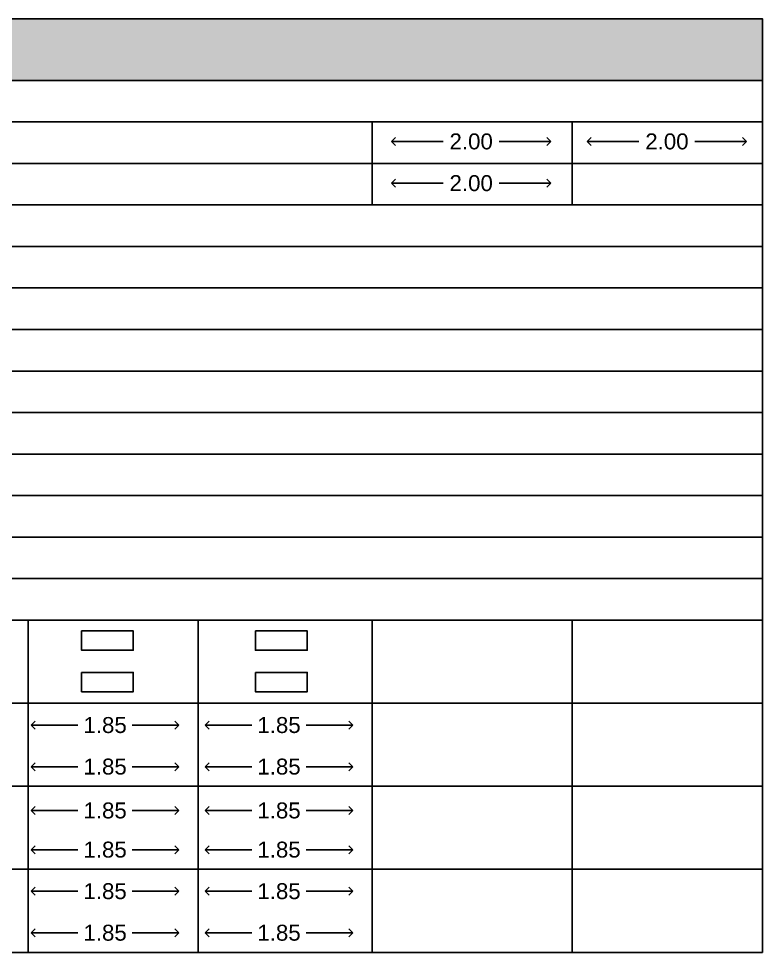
# Model space of a CAD drawing. Header units: millimetres. Extents: x -9481 to -9286, y 28723 to 28853.
# Drawn here: x -9451.56 to -9442.23, y 28737.18 to 28748.89 of the extents above; entities that cross this region are included whole.
import ezdxf

# ---------------------------------------------------------------- set-up
doc = ezdxf.new("R2010")
doc.units = ezdxf.units.MM
doc.header["$PDMODE"] = 34
doc.header["$PDSIZE"] = -15
doc.linetypes.add('CONTINULUS', pattern=[0])
doc.layers.add('BLK_1_FLR_-1_BLDG_FOOTPRINT', color=7, linetype='Continuous', plot=False)
doc.layers.add('BLK_1_FLR_-2_BLDG_FOOTPRINT', color=7, linetype='Continuous', plot=False)
for name, color, linetype in [('BLK_1_FLR_3_GLASS_FACADE_1', 7, 'Continuous'), ('BLK_1_FLR_3_GLASS_FACADE_2', 7, 'Continuous'), ('BLK_1_FLR_4_GLASS_FACADE_1', 7, 'Continuous'), ('BLK_1_FLR_4_GLASS_FACADE_2', 7, 'Continuous'), ('BLK_1_PLANTATION_GREENSTRIP', 7, 'Continuous'), ('HATCH', 7, 'Continuous')]:
    doc.layers.add(name, color=color, linetype=linetype)
doc.layers.add('PLAN', color=7, linetype='Continuous', lineweight=40)
doc.styles.add('Arial', font='arial.ttf', dxfattribs={"height": 0.2})
doc.styles.add('style2', font='arial.ttf', dxfattribs={"height": 0.3})
doc.dimstyles.new('INT DIM', dxfattribs={"dimtxt": 0.3, "dimasz": 0.1, "dimexe": 0.18, "dimexo": 0.0625, "dimgap": 0.09, "dimtad": 0, "dimzin": 0, "dimdsep": 46, "dimtxsty": 'style2', "dimblk": 'OPEN90', "dimcen": 0.09, "dimse1": 1, "dimse2": 1, "dimclrd": 250, "dimclrt": 256, "dimadec": 0, "dimazin": 0, "dimtfac": 1, "dimtofl": 0, "dimtmove": 0, "dimatfit": 3, "dimfxl": 0, "dimtolj": 1, "dimtzin": 0, "dimlwd": -1, "dimarcsym": 0})

# ---------------------------------------------------------------- blocks, each defined once
blk = doc.blocks.new('J4')
at = {"layer": 'HATCH', "linetype": 'CONTINULUS', "ltscale": 0.05}
h = blk.add_hatch(color=241, dxfattribs=at)
h.dxf.hatch_style = 1
h.paths.add_polyline_path([(-9435.455, 28796.771), (-9435.455, 28795.998), (-9396.427, 28795.998), (-9396.427, 28796.771)])
blk.add_lwpolyline([(-9435.455, 28796.771), (-9396.427, 28796.771), (-9396.427, 28795.998), (-9435.455, 28795.998), (-9435.455, 28796.771)], close=True)
blk = doc.blocks.new('_Open90')
at = {"layer": 'PLAN', "color": 0, "lineweight": -2}
for p, q in [((0, 0), (-1, 0)), ((-0.5, 0.5), (0, 0)), ((0, 0), (-0.5, -0.5))]:
    blk.add_line(p, q, dxfattribs=at)
blk = doc.blocks.new('*D227')
at = {"layer": 'BLK_1_FLR_-1_BLDG_FOOTPRINT', "color": 250}
for p, q in [((-9446.783, 28747.346), (-9446.234, 28747.346)), ((-9444.983, 28747.346), (-9445.532, 28747.346))]:
    blk.add_line(p, q, dxfattribs=at)
at = {"layer": 'Defpoints', "color": 0}
for p in [(-9446.883, 28747.49), (-9444.883, 28747.49), (-9444.883, 28747.346)]:
    blk.add_point(p, dxfattribs=at)
at = {"layer": 'BLK_1_FLR_-1_BLDG_FOOTPRINT', "color": 250, "xscale": 0.1, "yscale": 0.1, "zscale": 0.1, "rotation": 180}
blk.add_blockref('_Open90', (-9446.883, 28747.346), dxfattribs=at)
at = {"layer": 'BLK_1_FLR_-1_BLDG_FOOTPRINT', "color": 250, "xscale": 0.1, "yscale": 0.1, "zscale": 0.1}
blk.add_blockref('_Open90', (-9444.883, 28747.346), dxfattribs=at)
at = {"layer": 'BLK_1_FLR_-1_BLDG_FOOTPRINT', "linetype": 'CONTINULUS', "ltscale": 0.05, "insert": (-9445.883, 28747.346), "char_height": 0.2, "attachment_point": 5, "style": 'Arial'}
blk.add_mtext('\\A1;2.00', dxfattribs=at)
blk = doc.blocks.new('*D228')
at = {"layer": 'BLK_1_FLR_-1_BLDG_FOOTPRINT', "color": 250}
for p, q in [((-9446.783, 28746.823), (-9446.234, 28746.823)), ((-9444.983, 28746.823), (-9445.532, 28746.823))]:
    blk.add_line(p, q, dxfattribs=at)
at = {"layer": 'Defpoints', "color": 0}
for p in [(-9446.883, 28746.967), (-9444.883, 28746.967), (-9444.883, 28746.823)]:
    blk.add_point(p, dxfattribs=at)
at = {"layer": 'BLK_1_FLR_-1_BLDG_FOOTPRINT', "color": 250, "xscale": 0.1, "yscale": 0.1, "zscale": 0.1, "rotation": 180}
blk.add_blockref('_Open90', (-9446.883, 28746.823), dxfattribs=at)
at = {"layer": 'BLK_1_FLR_-1_BLDG_FOOTPRINT', "color": 250, "xscale": 0.1, "yscale": 0.1, "zscale": 0.1}
blk.add_blockref('_Open90', (-9444.883, 28746.823), dxfattribs=at)
at = {"layer": 'BLK_1_FLR_-1_BLDG_FOOTPRINT', "linetype": 'CONTINULUS', "ltscale": 0.05, "insert": (-9445.883, 28746.823), "char_height": 0.2, "attachment_point": 5, "style": 'Arial'}
blk.add_mtext('\\A1;2.00', dxfattribs=at)
blk = doc.blocks.new('*D229')
at = {"layer": 'BLK_1_FLR_-2_BLDG_FOOTPRINT', "color": 250}
for p, q in [((-9444.328, 28747.346), (-9443.778, 28747.346)), ((-9442.527, 28747.346), (-9443.077, 28747.346))]:
    blk.add_line(p, q, dxfattribs=at)
at = {"layer": 'Defpoints', "color": 0}
for p in [(-9444.428, 28747.49), (-9442.427, 28747.49), (-9442.427, 28747.346)]:
    blk.add_point(p, dxfattribs=at)
at = {"layer": 'BLK_1_FLR_-2_BLDG_FOOTPRINT', "color": 250, "xscale": 0.1, "yscale": 0.1, "zscale": 0.1, "rotation": 180}
blk.add_blockref('_Open90', (-9444.428, 28747.346), dxfattribs=at)
at = {"layer": 'BLK_1_FLR_-2_BLDG_FOOTPRINT', "color": 250, "xscale": 0.1, "yscale": 0.1, "zscale": 0.1}
blk.add_blockref('_Open90', (-9442.427, 28747.346), dxfattribs=at)
at = {"layer": 'BLK_1_FLR_-2_BLDG_FOOTPRINT', "linetype": 'CONTINULUS', "ltscale": 0.05, "insert": (-9443.427, 28747.346), "char_height": 0.2, "attachment_point": 5, "style": 'Arial'}
blk.add_mtext('\\A1;2.00', dxfattribs=at)
blk = doc.blocks.new('*D255')
at = {"layer": 'BLK_1_FLR_3_GLASS_FACADE_1', "color": 250, "ltscale": 0.05}
for p, q in [((-9451.303, 28740.028), (-9450.817, 28740.028)), ((-9449.649, 28740.028), (-9450.135, 28740.028))]:
    blk.add_line(p, q, dxfattribs=at)
at = {"layer": 'Defpoints', "color": 0}
for p in [(-9451.403, 28740.232), (-9449.549, 28740.232), (-9449.549, 28740.028)]:
    blk.add_point(p, dxfattribs=at)
at = {"layer": 'BLK_1_FLR_3_GLASS_FACADE_1', "color": 250, "xscale": 0.1, "yscale": 0.1, "zscale": 0.1, "rotation": 180}
blk.add_blockref('_Open90', (-9451.403, 28740.028), dxfattribs=at)
at = {"layer": 'BLK_1_FLR_3_GLASS_FACADE_1', "color": 250, "xscale": 0.1, "yscale": 0.1, "zscale": 0.1}
blk.add_blockref('_Open90', (-9449.549, 28740.028), dxfattribs=at)
at = {"layer": 'BLK_1_FLR_3_GLASS_FACADE_1', "linetype": 'CONTINULUS', "ltscale": 0.05, "insert": (-9450.476, 28740.028), "char_height": 0.2, "attachment_point": 5, "style": 'Arial'}
blk.add_mtext('\\A1;1.85', dxfattribs=at)
blk = doc.blocks.new('*D256')
at = {"layer": 'BLK_1_FLR_3_GLASS_FACADE_2', "color": 250, "ltscale": 0.05}
for p, q in [((-9451.303, 28739.507), (-9450.817, 28739.507)), ((-9449.649, 28739.507), (-9450.135, 28739.507))]:
    blk.add_line(p, q, dxfattribs=at)
at = {"layer": 'Defpoints', "color": 0}
for p in [(-9451.403, 28739.712), (-9449.549, 28739.712), (-9449.549, 28739.507)]:
    blk.add_point(p, dxfattribs=at)
at = {"layer": 'BLK_1_FLR_3_GLASS_FACADE_2', "color": 250, "xscale": 0.1, "yscale": 0.1, "zscale": 0.1, "rotation": 180}
blk.add_blockref('_Open90', (-9451.403, 28739.507), dxfattribs=at)
at = {"layer": 'BLK_1_FLR_3_GLASS_FACADE_2', "color": 250, "xscale": 0.1, "yscale": 0.1, "zscale": 0.1}
blk.add_blockref('_Open90', (-9449.549, 28739.507), dxfattribs=at)
at = {"layer": 'BLK_1_FLR_3_GLASS_FACADE_2', "linetype": 'CONTINULUS', "ltscale": 0.05, "insert": (-9450.476, 28739.507), "char_height": 0.2, "attachment_point": 5, "style": 'Arial'}
blk.add_mtext('\\A1;1.85', dxfattribs=at)
blk = doc.blocks.new('*D257')
at = {"layer": 'BLK_1_FLR_3_GLASS_FACADE_2', "color": 250, "ltscale": 0.05}
for p, q in [((-9451.303, 28738.466), (-9450.817, 28738.466)), ((-9449.649, 28738.466), (-9450.135, 28738.466))]:
    blk.add_line(p, q, dxfattribs=at)
at = {"layer": 'Defpoints', "color": 0}
for p in [(-9451.403, 28738.67), (-9449.549, 28738.67), (-9449.549, 28738.466)]:
    blk.add_point(p, dxfattribs=at)
at = {"layer": 'BLK_1_FLR_3_GLASS_FACADE_2', "color": 250, "xscale": 0.1, "yscale": 0.1, "zscale": 0.1, "rotation": 180}
blk.add_blockref('_Open90', (-9451.403, 28738.466), dxfattribs=at)
at = {"layer": 'BLK_1_FLR_3_GLASS_FACADE_2', "color": 250, "xscale": 0.1, "yscale": 0.1, "zscale": 0.1}
blk.add_blockref('_Open90', (-9449.549, 28738.466), dxfattribs=at)
at = {"layer": 'BLK_1_FLR_3_GLASS_FACADE_2', "linetype": 'CONTINULUS', "ltscale": 0.05, "insert": (-9450.476, 28738.466), "char_height": 0.2, "attachment_point": 5, "style": 'Arial'}
blk.add_mtext('\\A1;1.85', dxfattribs=at)
blk = doc.blocks.new('*D258')
at = {"layer": 'BLK_1_FLR_3_GLASS_FACADE_1', "color": 250, "ltscale": 0.05}
for p, q in [((-9451.303, 28737.945), (-9450.817, 28737.945)), ((-9449.649, 28737.945), (-9450.135, 28737.945))]:
    blk.add_line(p, q, dxfattribs=at)
at = {"layer": 'Defpoints', "color": 0}
for p in [(-9451.403, 28738.15), (-9449.549, 28738.15), (-9449.549, 28737.945)]:
    blk.add_point(p, dxfattribs=at)
at = {"layer": 'BLK_1_FLR_3_GLASS_FACADE_1', "color": 250, "xscale": 0.1, "yscale": 0.1, "zscale": 0.1, "rotation": 180}
blk.add_blockref('_Open90', (-9451.403, 28737.945), dxfattribs=at)
at = {"layer": 'BLK_1_FLR_3_GLASS_FACADE_1', "color": 250, "xscale": 0.1, "yscale": 0.1, "zscale": 0.1}
blk.add_blockref('_Open90', (-9449.549, 28737.945), dxfattribs=at)
at = {"layer": 'BLK_1_FLR_3_GLASS_FACADE_1', "linetype": 'CONTINULUS', "ltscale": 0.05, "insert": (-9450.476, 28737.945), "char_height": 0.2, "attachment_point": 5, "style": 'Arial'}
blk.add_mtext('\\A1;1.85', dxfattribs=at)
blk = doc.blocks.new('*D259')
at = {"layer": 'BLK_1_FLR_3_GLASS_FACADE_2', "color": 250, "ltscale": 0.05}
for p, q in [((-9451.303, 28737.424), (-9450.817, 28737.424)), ((-9449.649, 28737.424), (-9450.135, 28737.424))]:
    blk.add_line(p, q, dxfattribs=at)
at = {"layer": 'Defpoints', "color": 0}
for p in [(-9451.403, 28737.629), (-9449.549, 28737.629), (-9449.549, 28737.424)]:
    blk.add_point(p, dxfattribs=at)
at = {"layer": 'BLK_1_FLR_3_GLASS_FACADE_2', "color": 250, "xscale": 0.1, "yscale": 0.1, "zscale": 0.1, "rotation": 180}
blk.add_blockref('_Open90', (-9451.403, 28737.424), dxfattribs=at)
at = {"layer": 'BLK_1_FLR_3_GLASS_FACADE_2', "color": 250, "xscale": 0.1, "yscale": 0.1, "zscale": 0.1}
blk.add_blockref('_Open90', (-9449.549, 28737.424), dxfattribs=at)
at = {"layer": 'BLK_1_FLR_3_GLASS_FACADE_2', "linetype": 'CONTINULUS', "ltscale": 0.05, "insert": (-9450.476, 28737.424), "char_height": 0.2, "attachment_point": 5, "style": 'Arial'}
blk.add_mtext('\\A1;1.85', dxfattribs=at)
blk = doc.blocks.new('*D260')
at = {"layer": 'BLK_1_FLR_3_GLASS_FACADE_1', "color": 250, "ltscale": 0.05}
for p, q in [((-9451.303, 28738.957), (-9450.817, 28738.957)), ((-9449.649, 28738.957), (-9450.135, 28738.957))]:
    blk.add_line(p, q, dxfattribs=at)
at = {"layer": 'Defpoints', "color": 0}
for p in [(-9451.403, 28739.162), (-9449.549, 28739.162), (-9449.549, 28738.957)]:
    blk.add_point(p, dxfattribs=at)
at = {"layer": 'BLK_1_FLR_3_GLASS_FACADE_1', "color": 250, "xscale": 0.1, "yscale": 0.1, "zscale": 0.1, "rotation": 180}
blk.add_blockref('_Open90', (-9451.403, 28738.957), dxfattribs=at)
at = {"layer": 'BLK_1_FLR_3_GLASS_FACADE_1', "color": 250, "xscale": 0.1, "yscale": 0.1, "zscale": 0.1}
blk.add_blockref('_Open90', (-9449.549, 28738.957), dxfattribs=at)
at = {"layer": 'BLK_1_FLR_3_GLASS_FACADE_1', "linetype": 'CONTINULUS', "ltscale": 0.05, "insert": (-9450.476, 28738.957), "char_height": 0.2, "attachment_point": 5, "style": 'Arial'}
blk.add_mtext('\\A1;1.85', dxfattribs=at)
blk = doc.blocks.new('*D261')
at = {"layer": 'BLK_1_FLR_4_GLASS_FACADE_1', "color": 250, "ltscale": 0.05}
for p, q in [((-9449.12, 28740.028), (-9448.634, 28740.028)), ((-9447.467, 28740.028), (-9447.953, 28740.028))]:
    blk.add_line(p, q, dxfattribs=at)
at = {"layer": 'Defpoints', "color": 0}
for p in [(-9449.22, 28740.232), (-9447.367, 28740.232), (-9447.367, 28740.028)]:
    blk.add_point(p, dxfattribs=at)
at = {"layer": 'BLK_1_FLR_4_GLASS_FACADE_1', "color": 250, "xscale": 0.1, "yscale": 0.1, "zscale": 0.1, "rotation": 180}
blk.add_blockref('_Open90', (-9449.22, 28740.028), dxfattribs=at)
at = {"layer": 'BLK_1_FLR_4_GLASS_FACADE_1', "color": 250, "xscale": 0.1, "yscale": 0.1, "zscale": 0.1}
blk.add_blockref('_Open90', (-9447.367, 28740.028), dxfattribs=at)
at = {"layer": 'BLK_1_FLR_4_GLASS_FACADE_1', "linetype": 'CONTINULUS', "ltscale": 0.05, "insert": (-9448.294, 28740.028), "char_height": 0.2, "attachment_point": 5, "style": 'Arial'}
blk.add_mtext('\\A1;1.85', dxfattribs=at)
blk = doc.blocks.new('*D262')
at = {"layer": 'BLK_1_FLR_4_GLASS_FACADE_2', "color": 250, "ltscale": 0.05}
for p, q in [((-9449.12, 28739.507), (-9448.634, 28739.507)), ((-9447.467, 28739.507), (-9447.953, 28739.507))]:
    blk.add_line(p, q, dxfattribs=at)
at = {"layer": 'Defpoints', "color": 0}
for p in [(-9449.22, 28739.712), (-9447.367, 28739.712), (-9447.367, 28739.507)]:
    blk.add_point(p, dxfattribs=at)
at = {"layer": 'BLK_1_FLR_4_GLASS_FACADE_2', "color": 250, "xscale": 0.1, "yscale": 0.1, "zscale": 0.1, "rotation": 180}
blk.add_blockref('_Open90', (-9449.22, 28739.507), dxfattribs=at)
at = {"layer": 'BLK_1_FLR_4_GLASS_FACADE_2', "color": 250, "xscale": 0.1, "yscale": 0.1, "zscale": 0.1}
blk.add_blockref('_Open90', (-9447.367, 28739.507), dxfattribs=at)
at = {"layer": 'BLK_1_FLR_4_GLASS_FACADE_2', "linetype": 'CONTINULUS', "ltscale": 0.05, "insert": (-9448.294, 28739.507), "char_height": 0.2, "attachment_point": 5, "style": 'Arial'}
blk.add_mtext('\\A1;1.85', dxfattribs=at)
blk = doc.blocks.new('*D263')
at = {"layer": 'BLK_1_FLR_4_GLASS_FACADE_2', "color": 250, "ltscale": 0.05}
for p, q in [((-9449.12, 28738.466), (-9448.634, 28738.466)), ((-9447.467, 28738.466), (-9447.953, 28738.466))]:
    blk.add_line(p, q, dxfattribs=at)
at = {"layer": 'Defpoints', "color": 0}
for p in [(-9449.22, 28738.67), (-9447.367, 28738.67), (-9447.367, 28738.466)]:
    blk.add_point(p, dxfattribs=at)
at = {"layer": 'BLK_1_FLR_4_GLASS_FACADE_2', "color": 250, "xscale": 0.1, "yscale": 0.1, "zscale": 0.1, "rotation": 180}
blk.add_blockref('_Open90', (-9449.22, 28738.466), dxfattribs=at)
at = {"layer": 'BLK_1_FLR_4_GLASS_FACADE_2', "color": 250, "xscale": 0.1, "yscale": 0.1, "zscale": 0.1}
blk.add_blockref('_Open90', (-9447.367, 28738.466), dxfattribs=at)
at = {"layer": 'BLK_1_FLR_4_GLASS_FACADE_2', "linetype": 'CONTINULUS', "ltscale": 0.05, "insert": (-9448.294, 28738.466), "char_height": 0.2, "attachment_point": 5, "style": 'Arial'}
blk.add_mtext('\\A1;1.85', dxfattribs=at)
blk = doc.blocks.new('*D264')
at = {"layer": 'BLK_1_FLR_4_GLASS_FACADE_1', "color": 250, "ltscale": 0.05}
for p, q in [((-9449.12, 28737.945), (-9448.634, 28737.945)), ((-9447.467, 28737.945), (-9447.953, 28737.945))]:
    blk.add_line(p, q, dxfattribs=at)
at = {"layer": 'Defpoints', "color": 0}
for p in [(-9449.22, 28738.15), (-9447.367, 28738.15), (-9447.367, 28737.945)]:
    blk.add_point(p, dxfattribs=at)
at = {"layer": 'BLK_1_FLR_4_GLASS_FACADE_1', "color": 250, "xscale": 0.1, "yscale": 0.1, "zscale": 0.1, "rotation": 180}
blk.add_blockref('_Open90', (-9449.22, 28737.945), dxfattribs=at)
at = {"layer": 'BLK_1_FLR_4_GLASS_FACADE_1', "color": 250, "xscale": 0.1, "yscale": 0.1, "zscale": 0.1}
blk.add_blockref('_Open90', (-9447.367, 28737.945), dxfattribs=at)
at = {"layer": 'BLK_1_FLR_4_GLASS_FACADE_1', "linetype": 'CONTINULUS', "ltscale": 0.05, "insert": (-9448.294, 28737.945), "char_height": 0.2, "attachment_point": 5, "style": 'Arial'}
blk.add_mtext('\\A1;1.85', dxfattribs=at)
blk = doc.blocks.new('*D265')
at = {"layer": 'BLK_1_FLR_4_GLASS_FACADE_2', "color": 250, "ltscale": 0.05}
for p, q in [((-9449.12, 28737.424), (-9448.634, 28737.424)), ((-9447.467, 28737.424), (-9447.953, 28737.424))]:
    blk.add_line(p, q, dxfattribs=at)
at = {"layer": 'Defpoints', "color": 0}
for p in [(-9449.22, 28737.629), (-9447.367, 28737.629), (-9447.367, 28737.424)]:
    blk.add_point(p, dxfattribs=at)
at = {"layer": 'BLK_1_FLR_4_GLASS_FACADE_2', "color": 250, "xscale": 0.1, "yscale": 0.1, "zscale": 0.1, "rotation": 180}
blk.add_blockref('_Open90', (-9449.22, 28737.424), dxfattribs=at)
at = {"layer": 'BLK_1_FLR_4_GLASS_FACADE_2', "color": 250, "xscale": 0.1, "yscale": 0.1, "zscale": 0.1}
blk.add_blockref('_Open90', (-9447.367, 28737.424), dxfattribs=at)
at = {"layer": 'BLK_1_FLR_4_GLASS_FACADE_2', "linetype": 'CONTINULUS', "ltscale": 0.05, "insert": (-9448.294, 28737.424), "char_height": 0.2, "attachment_point": 5, "style": 'Arial'}
blk.add_mtext('\\A1;1.85', dxfattribs=at)
blk = doc.blocks.new('*D266')
at = {"layer": 'BLK_1_FLR_4_GLASS_FACADE_1', "color": 250, "ltscale": 0.05}
for p, q in [((-9449.12, 28738.957), (-9448.634, 28738.957)), ((-9447.467, 28738.957), (-9447.953, 28738.957))]:
    blk.add_line(p, q, dxfattribs=at)
at = {"layer": 'Defpoints', "color": 0}
for p in [(-9449.22, 28739.162), (-9447.367, 28739.162), (-9447.367, 28738.957)]:
    blk.add_point(p, dxfattribs=at)
at = {"layer": 'BLK_1_FLR_4_GLASS_FACADE_1', "color": 250, "xscale": 0.1, "yscale": 0.1, "zscale": 0.1, "rotation": 180}
blk.add_blockref('_Open90', (-9449.22, 28738.957), dxfattribs=at)
at = {"layer": 'BLK_1_FLR_4_GLASS_FACADE_1', "color": 250, "xscale": 0.1, "yscale": 0.1, "zscale": 0.1}
blk.add_blockref('_Open90', (-9447.367, 28738.957), dxfattribs=at)
at = {"layer": 'BLK_1_FLR_4_GLASS_FACADE_1', "linetype": 'CONTINULUS', "ltscale": 0.05, "insert": (-9448.294, 28738.957), "char_height": 0.2, "attachment_point": 5, "style": 'Arial'}
blk.add_mtext('\\A1;1.85', dxfattribs=at)

msp = doc.modelspace()

# ---------------------------------------------------------------- linework, layer by layer
for p, q in [((-9447.126, 28747.592), (-9447.126, 28747.072)), ((-9444.614, 28747.592), (-9444.614, 28747.072)), ((-9447.126, 28747.072), (-9447.126, 28746.551)), ((-9444.614, 28747.072), (-9444.614, 28746.551)), ((-9442.23, 28746.551), (-9442.23, 28746.03)), ((-9442.23, 28743.427), (-9442.23, 28742.907)), ((-9451.44, 28741.345), (-9451.44, 28737.179)), ((-9449.309, 28741.345), (-9449.309, 28737.179)), ((-9447.126, 28741.345), (-9447.126, 28737.179)), ((-9444.614, 28741.345), (-9444.614, 28737.179)), ((-9442.23, 28741.345), (-9442.23, 28740.824)), ((-9442.23, 28740.824), (-9442.23, 28740.303)), ((-9442.23, 28740.303), (-9442.23, 28739.783)), ((-9442.23, 28739.783), (-9442.23, 28739.262)), ((-9442.23, 28739.262), (-9442.23, 28738.741)), ((-9442.23, 28738.741), (-9442.23, 28738.221)), ((-9442.23, 28738.221), (-9442.23, 28737.7)), ((-9442.23, 28737.7), (-9442.23, 28737.179))]:
    msp.add_line(p, q)
for points in [[(-9481.258, 28748.113), (-9442.23, 28748.113), (-9442.23, 28747.592), (-9481.258, 28747.592), (-9481.258, 28748.113)], [(-9481.258, 28746.551), (-9442.23, 28746.551), (-9442.23, 28746.03), (-9481.258, 28746.03), (-9481.258, 28746.551)], [(-9481.258, 28746.03), (-9442.23, 28746.03), (-9442.23, 28745.51), (-9481.258, 28745.51), (-9481.258, 28746.03)], [(-9481.258, 28743.427), (-9442.23, 28743.427), (-9442.23, 28742.907), (-9481.258, 28742.907), (-9481.258, 28743.427)]]:
    msp.add_lwpolyline(points, close=True)
for points in [[(-9481.258, 28747.072), (-9481.258, 28747.592), (-9442.23, 28747.592), (-9442.23, 28747.072), (-9461.732, 28747.072)], [(-9461.732, 28747.072), (-9442.23, 28747.072), (-9442.23, 28746.551), (-9481.258, 28746.551), (-9481.258, 28747.072), (-9481.258, 28747.072)], [(-9481.258, 28744.989), (-9481.258, 28745.51), (-9442.23, 28745.51), (-9442.23, 28744.989), (-9461.732, 28744.989)], [(-9461.732, 28744.989), (-9442.23, 28744.989), (-9442.23, 28744.468), (-9461.732, 28744.468)], [(-9461.732, 28744.468), (-9442.23, 28744.468), (-9442.23, 28743.948)], [(-9461.732, 28744.468), (-9442.23, 28744.468), (-9442.23, 28743.948)], [(-9442.23, 28743.948), (-9442.23, 28743.427), (-9481.258, 28743.427), (-9481.258, 28743.948), (-9481.258, 28743.948)], [(-9461.732, 28743.948), (-9442.23, 28743.948), (-9442.23, 28743.427)], [(-9481.258, 28742.386), (-9481.258, 28742.907), (-9442.23, 28742.907), (-9442.23, 28742.386), (-9461.732, 28742.386)], [(-9461.732, 28742.386), (-9442.23, 28742.386), (-9442.23, 28741.865), (-9461.732, 28741.865)], [(-9461.732, 28741.865), (-9442.23, 28741.865), (-9442.23, 28741.345), (-9481.258, 28741.345), (-9481.258, 28741.865), (-9481.258, 28741.865)], [(-9481.258, 28740.824), (-9481.258, 28741.345), (-9442.23, 28741.345), (-9442.23, 28740.824)], [(-9442.23, 28740.824), (-9442.23, 28740.303), (-9461.732, 28740.303)], [(-9461.732, 28740.303), (-9442.23, 28740.303), (-9442.23, 28739.783)], [(-9442.23, 28739.783), (-9442.23, 28739.262), (-9461.732, 28739.262)], [(-9461.732, 28739.262), (-9442.23, 28739.262), (-9442.23, 28738.741)], [(-9442.23, 28738.741), (-9442.23, 28738.221), (-9461.732, 28738.221)], [(-9461.732, 28738.221), (-9442.23, 28738.221), (-9442.23, 28737.7)], [(-9442.23, 28737.7), (-9442.23, 28737.179), (-9481.258, 28737.179), (-9481.258, 28737.7)]]:
    msp.add_lwpolyline(points)
at = {"layer": 'BLK_1_FLR_3_GLASS_FACADE_1', "color": 7, "linetype": 'CONTINULUS', "ltscale": 0.05}
msp.add_lwpolyline([(-9450.771, 28741.21), (-9450.122, 28741.21), (-9450.122, 28740.968), (-9450.771, 28740.968)], close=True, dxfattribs=at)
at = {"layer": 'BLK_1_FLR_3_GLASS_FACADE_2', "color": 7, "linetype": 'CONTINULUS', "ltscale": 0.05}
msp.add_lwpolyline([(-9450.771, 28740.689), (-9450.122, 28740.689), (-9450.122, 28740.447), (-9450.771, 28740.447)], close=True, dxfattribs=at)
at = {"layer": 'BLK_1_FLR_4_GLASS_FACADE_1', "color": 7, "linetype": 'CONTINULUS', "ltscale": 0.05}
msp.add_lwpolyline([(-9448.589, 28741.21), (-9447.94, 28741.21), (-9447.94, 28740.968), (-9448.589, 28740.968)], close=True, dxfattribs=at)
at = {"layer": 'BLK_1_FLR_4_GLASS_FACADE_2', "color": 7, "linetype": 'CONTINULUS', "ltscale": 0.05}
msp.add_lwpolyline([(-9448.589, 28740.689), (-9447.94, 28740.689), (-9447.94, 28740.447), (-9448.589, 28740.447)], close=True, dxfattribs=at)

# ---------------------------------------------------------------- block references
at = {"layer": 'BLK_1_PLANTATION_GREENSTRIP', "linetype": 'CONTINULUS'}
msp.add_blockref('J4', (-45.803, -47.885), dxfattribs=at)

# ---------------------------------------------------------------- dimensions: what is measured, and where the dimension line sits
at = {"layer": 'BLK_1_FLR_-1_BLDG_FOOTPRINT', "color": 1}
dim = msp.add_linear_dim(base=(-9444.883, 28747.346), p1=(-9446.883, 28747.49), p2=(-9444.883, 28747.49), dimstyle='INT DIM', override={"dimtxt": 0.2, "dimtxsty": 'Arial', "dimfxl": 0.125, "dimtfill": 1, "dimtfillclr": 7, "dimarcsym": 1}, dxfattribs=at)
dim.commit()
dim.dimension.update_dxf_attribs({"geometry": '*D227', "text_midpoint": (-9445.883, 28747.346)})
at = {"layer": 'BLK_1_FLR_-1_BLDG_FOOTPRINT', "color": 2}
dim = msp.add_linear_dim(base=(-9444.883, 28746.823), p1=(-9446.883, 28746.967), p2=(-9444.883, 28746.967), dimstyle='INT DIM', override={"dimtxt": 0.2, "dimtxsty": 'Arial', "dimfxl": 0.125, "dimtfill": 1, "dimtfillclr": 7, "dimarcsym": 1}, dxfattribs=at)
dim.commit()
dim.dimension.update_dxf_attribs({"geometry": '*D228', "text_midpoint": (-9445.883, 28746.823)})
at = {"layer": 'BLK_1_FLR_-2_BLDG_FOOTPRINT', "color": 1}
dim = msp.add_linear_dim(base=(-9442.427, 28747.346), p1=(-9444.428, 28747.49), p2=(-9442.427, 28747.49), dimstyle='INT DIM', override={"dimtxt": 0.2, "dimtxsty": 'Arial', "dimfxl": 0.125, "dimtfill": 1, "dimtfillclr": 7, "dimarcsym": 1}, dxfattribs=at)
dim.commit()
dim.dimension.update_dxf_attribs({"geometry": '*D229', "text_midpoint": (-9443.427, 28747.346)})
at = {"layer": 'BLK_1_FLR_3_GLASS_FACADE_1', "color": 1, "linetype": 'CONTINULUS', "ltscale": 0.05}
dim = msp.add_linear_dim(base=(-9449.549, 28740.028), p1=(-9451.403, 28740.232), p2=(-9449.549, 28740.232), dimstyle='INT DIM', override={"dimtxt": 0.2, "dimtxsty": 'Arial', "dimfxl": 0.125, "dimtfill": 1, "dimtfillclr": 7, "dimarcsym": 1}, dxfattribs=at)
dim.commit()
dim.dimension.update_dxf_attribs({"geometry": '*D255', "text_midpoint": (-9450.476, 28740.028)})
at = {"layer": 'BLK_1_FLR_3_GLASS_FACADE_1', "color": 2, "linetype": 'CONTINULUS', "ltscale": 0.05}
dim = msp.add_linear_dim(base=(-9449.549, 28738.957), p1=(-9451.403, 28739.162), p2=(-9449.549, 28739.162), dimstyle='INT DIM', override={"dimtxt": 0.2, "dimtxsty": 'Arial', "dimfxl": 0.125, "dimtfill": 1, "dimtfillclr": 7, "dimarcsym": 1}, dxfattribs=at)
dim.commit()
dim.dimension.update_dxf_attribs({"geometry": '*D260', "text_midpoint": (-9450.476, 28738.957)})
at = {"layer": 'BLK_1_FLR_3_GLASS_FACADE_1', "color": 3, "linetype": 'CONTINULUS', "ltscale": 0.05}
dim = msp.add_linear_dim(base=(-9449.549, 28737.945), p1=(-9451.403, 28738.15), p2=(-9449.549, 28738.15), dimstyle='INT DIM', override={"dimtxt": 0.2, "dimtxsty": 'Arial', "dimfxl": 0.125, "dimtfill": 1, "dimtfillclr": 7, "dimarcsym": 1}, dxfattribs=at)
dim.commit()
dim.dimension.update_dxf_attribs({"geometry": '*D258', "text_midpoint": (-9450.476, 28737.945)})
at = {"layer": 'BLK_1_FLR_3_GLASS_FACADE_2', "color": 1, "linetype": 'CONTINULUS', "ltscale": 0.05}
dim = msp.add_linear_dim(base=(-9449.549, 28739.507), p1=(-9451.403, 28739.712), p2=(-9449.549, 28739.712), dimstyle='INT DIM', override={"dimtxt": 0.2, "dimtxsty": 'Arial', "dimfxl": 0.125, "dimtfill": 1, "dimtfillclr": 7, "dimarcsym": 1}, dxfattribs=at)
dim.commit()
dim.dimension.update_dxf_attribs({"geometry": '*D256', "text_midpoint": (-9450.476, 28739.507)})
at = {"layer": 'BLK_1_FLR_3_GLASS_FACADE_2', "color": 2, "linetype": 'CONTINULUS', "ltscale": 0.05}
dim = msp.add_linear_dim(base=(-9449.549, 28738.466), p1=(-9451.403, 28738.67), p2=(-9449.549, 28738.67), dimstyle='INT DIM', override={"dimtxt": 0.2, "dimtxsty": 'Arial', "dimfxl": 0.125, "dimtfill": 1, "dimtfillclr": 7, "dimarcsym": 1}, dxfattribs=at)
dim.commit()
dim.dimension.update_dxf_attribs({"geometry": '*D257', "text_midpoint": (-9450.476, 28738.466)})
at = {"layer": 'BLK_1_FLR_3_GLASS_FACADE_2', "color": 3, "linetype": 'CONTINULUS', "ltscale": 0.05}
dim = msp.add_linear_dim(base=(-9449.549, 28737.424), p1=(-9451.403, 28737.629), p2=(-9449.549, 28737.629), dimstyle='INT DIM', override={"dimtxt": 0.2, "dimtxsty": 'Arial', "dimfxl": 0.125, "dimtfill": 1, "dimtfillclr": 7, "dimarcsym": 1}, dxfattribs=at)
dim.commit()
dim.dimension.update_dxf_attribs({"geometry": '*D259', "text_midpoint": (-9450.476, 28737.424)})
at = {"layer": 'BLK_1_FLR_4_GLASS_FACADE_1', "color": 1, "linetype": 'CONTINULUS', "ltscale": 0.05}
dim = msp.add_linear_dim(base=(-9447.367, 28740.028), p1=(-9449.22, 28740.232), p2=(-9447.367, 28740.232), dimstyle='INT DIM', override={"dimtxt": 0.2, "dimtxsty": 'Arial', "dimfxl": 0.125, "dimtfill": 1, "dimtfillclr": 7, "dimarcsym": 1}, dxfattribs=at)
dim.commit()
dim.dimension.update_dxf_attribs({"geometry": '*D261', "text_midpoint": (-9448.294, 28740.028)})
at = {"layer": 'BLK_1_FLR_4_GLASS_FACADE_1', "color": 2, "linetype": 'CONTINULUS', "ltscale": 0.05}
dim = msp.add_linear_dim(base=(-9447.367, 28738.957), p1=(-9449.22, 28739.162), p2=(-9447.367, 28739.162), dimstyle='INT DIM', override={"dimtxt": 0.2, "dimtxsty": 'Arial', "dimfxl": 0.125, "dimtfill": 1, "dimtfillclr": 7, "dimarcsym": 1}, dxfattribs=at)
dim.commit()
dim.dimension.update_dxf_attribs({"geometry": '*D266', "text_midpoint": (-9448.294, 28738.957)})
at = {"layer": 'BLK_1_FLR_4_GLASS_FACADE_1', "color": 3, "linetype": 'CONTINULUS', "ltscale": 0.05}
dim = msp.add_linear_dim(base=(-9447.367, 28737.945), p1=(-9449.22, 28738.15), p2=(-9447.367, 28738.15), dimstyle='INT DIM', override={"dimtxt": 0.2, "dimtxsty": 'Arial', "dimfxl": 0.125, "dimtfill": 1, "dimtfillclr": 7, "dimarcsym": 1}, dxfattribs=at)
dim.commit()
dim.dimension.update_dxf_attribs({"geometry": '*D264', "text_midpoint": (-9448.294, 28737.945)})
at = {"layer": 'BLK_1_FLR_4_GLASS_FACADE_2', "color": 1, "linetype": 'CONTINULUS', "ltscale": 0.05}
dim = msp.add_linear_dim(base=(-9447.367, 28739.507), p1=(-9449.22, 28739.712), p2=(-9447.367, 28739.712), dimstyle='INT DIM', override={"dimtxt": 0.2, "dimtxsty": 'Arial', "dimfxl": 0.125, "dimtfill": 1, "dimtfillclr": 7, "dimarcsym": 1}, dxfattribs=at)
dim.commit()
dim.dimension.update_dxf_attribs({"geometry": '*D262', "text_midpoint": (-9448.294, 28739.507)})
at = {"layer": 'BLK_1_FLR_4_GLASS_FACADE_2', "color": 2, "linetype": 'CONTINULUS', "ltscale": 0.05}
dim = msp.add_linear_dim(base=(-9447.367, 28738.466), p1=(-9449.22, 28738.67), p2=(-9447.367, 28738.67), dimstyle='INT DIM', override={"dimtxt": 0.2, "dimtxsty": 'Arial', "dimfxl": 0.125, "dimtfill": 1, "dimtfillclr": 7, "dimarcsym": 1}, dxfattribs=at)
dim.commit()
dim.dimension.update_dxf_attribs({"geometry": '*D263', "text_midpoint": (-9448.294, 28738.466)})
at = {"layer": 'BLK_1_FLR_4_GLASS_FACADE_2', "color": 3, "linetype": 'CONTINULUS', "ltscale": 0.05}
dim = msp.add_linear_dim(base=(-9447.367, 28737.424), p1=(-9449.22, 28737.629), p2=(-9447.367, 28737.629), dimstyle='INT DIM', override={"dimtxt": 0.2, "dimtxsty": 'Arial', "dimfxl": 0.125, "dimtfill": 1, "dimtfillclr": 7, "dimarcsym": 1}, dxfattribs=at)
dim.commit()
dim.dimension.update_dxf_attribs({"geometry": '*D265', "text_midpoint": (-9448.294, 28737.424)})

doc.saveas('drawing.dxf')
